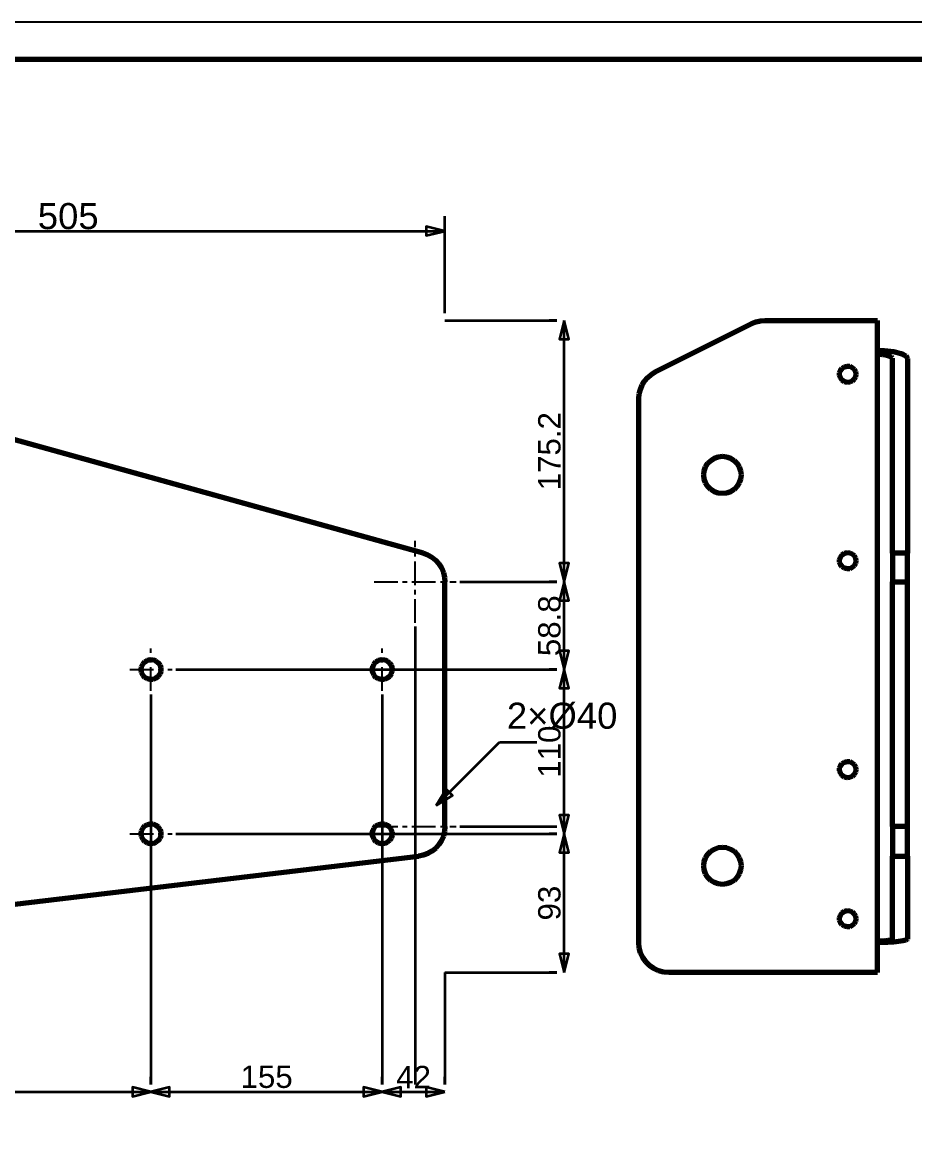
# Model space of a CAD drawing. Header units: millimetres. Extents: x 0 to 420, y 0 to 297.
# Drawn here: x 109.3 to 229, y 148.5 to 297 of the extents above; entities that cross this region are included whole.
import ezdxf
from ezdxf.enums import TextEntityAlignment as Align

# ---------------------------------------------------------------- set-up
doc = ezdxf.new("R2010")
doc.units = ezdxf.units.MM
doc.linetypes.add('CENTER', pattern=[5.08, 3.175, -0.635, 0.635, -0.635])
doc.linetypes.add('DASHED', pattern=[1.524, 1.27, -0.254])
doc.styles.add('GOST', font='Arial')

msp = doc.modelspace()

# ---------------------------------------------------------------- linework, layer by layer
at = {"color": 7, "lineweight": 35}
for p, q in [((166, 258), (166, 271)), ((65, 269), (166, 269)), ((166, 257), (181, 257)), ((181, 257), (180, 257)), ((182, 221.96), (182, 257)), ((168, 221.96), (181, 221.96)), ((181, 221.96), (180, 221.96)), ((181, 221.96), (180, 221.96)), ((182, 210.2), (182, 221.96)), ((162, 215.96), (162, 154.6)), ((129.94, 210.2), (181, 210.2)), ((160.94, 210.2), (181, 210.2)), ((181, 210.2), (180, 210.2)), ((181, 210.2), (180, 210.2)), ((182, 188.2), (182, 210.2)), ((126.6, 206.86), (126.6, 154.6)), ((157.6, 206.86), (157.6, 154.6)), ((164.83, 191.98), (173.31, 200.47)), ((173.31, 200.47), (178.31, 200.47)), ((168, 189.15), (181, 189.15)), ((129.94, 188.2), (181, 188.2)), ((160.94, 188.2), (181, 188.2)), ((181, 188.2), (180, 188.2)), ((181, 188.2), (180, 188.2)), ((182, 169.6), (182, 188.2)), ((126.6, 184.86), (126.6, 154.6)), ((157.6, 184.86), (157.6, 154.6)), ((162, 183.15), (162, 154.6)), ((166, 169.6), (166, 154.6)), ((166, 169.6), (181, 169.6)), ((181, 169.6), (180, 169.6)), ((126.6, 154.6), (126.6, 155.6)), ((126.6, 154.6), (126.6, 155.6)), ((157.6, 154.6), (157.6, 155.6)), ((157.6, 154.6), (157.6, 155.6)), ((166, 154.6), (166, 155.6)), ((65, 153.6), (126.6, 153.6)), ((126.6, 153.6), (157.6, 153.6)), ((157.6, 153.6), (166, 153.6))]:
    msp.add_line(p, q, dxfattribs=at)
at = {"color": 1, "lineweight": 70}
for p, q in [((207.73, 256.81), (208.33, 256.95)), ((208.33, 256.95), (208.94, 257)), ((208.94, 257), (224, 257)), ((224, 252.45), (224, 257)), ((194.21, 250.11), (207.16, 256.58)), ((207.16, 256.58), (207.73, 256.81)), ((224, 253), (224.45, 252.99)), ((224.45, 252.99), (224.89, 252.97)), ((224.89, 252.97), (225.32, 252.94)), ((225.32, 252.94), (225.74, 252.89)), ((225.74, 252.89), (226.13, 252.83)), ((226.13, 252.83), (226.49, 252.76)), ((226.49, 252.76), (226.83, 252.68)), ((226.83, 252.68), (227.13, 252.58)), ((227.13, 252.58), (227.39, 252.48)), ((227.39, 252.48), (227.6, 252.37)), ((163.07, 225.81), (69, 251.89)), ((224.22, 252.44), (224, 252.45)), ((224, 173.84), (224, 252.45)), ((224.45, 252.43), (224.22, 252.44)), ((224.66, 252.41), (224.45, 252.43)), ((224.87, 252.39), (224.66, 252.41)), ((225.06, 252.36), (224.87, 252.39)), ((225.25, 252.32), (225.06, 252.36)), ((225.41, 252.28), (225.25, 252.32)), ((225.56, 252.24), (225.41, 252.28)), ((225.69, 252.19), (225.56, 252.24)), ((225.8, 252.13), (225.69, 252.19)), ((225.89, 252.07), (225.8, 252.13)), ((225.95, 252.01), (225.89, 252.07)), ((225.99, 251.95), (225.95, 252.01)), ((226, 251.89), (225.99, 251.95)), ((226, 225.81), (226, 251.89)), ((227.6, 252.37), (227.78, 252.26)), ((227.78, 252.26), (227.9, 252.14)), ((227.9, 252.14), (227.97, 252.02)), ((227.97, 252.02), (228, 251.89)), ((228, 251.89), (228, 225.81)), ((193.19, 249.37), (193.67, 249.78)), ((193.67, 249.78), (194.21, 250.11)), ((218.92, 249.98), (219.03, 250.32)), ((218.92, 249.62), (218.92, 249.98)), ((219.03, 249.28), (218.92, 249.62)), ((219.03, 250.32), (219.25, 250.61)), ((219.25, 250.61), (219.56, 250.81)), ((219.56, 250.81), (219.91, 250.9)), ((219.91, 250.9), (220.27, 250.87)), ((220.27, 250.87), (220.6, 250.72)), ((220.6, 250.72), (220.87, 250.48)), ((220.87, 250.48), (221.04, 250.16)), ((221.04, 250.16), (221.1, 249.8)), ((221.1, 249.8), (221.04, 249.44)), ((192.2, 247.77), (192.44, 248.36)), ((192.44, 248.36), (192.77, 248.89)), ((192.77, 248.89), (193.19, 249.37)), ((219.25, 248.99), (219.03, 249.28)), ((219.56, 248.79), (219.25, 248.99)), ((219.91, 248.7), (219.56, 248.79)), ((220.27, 248.73), (219.91, 248.7)), ((220.6, 248.88), (220.27, 248.73)), ((220.87, 249.12), (220.6, 248.88)), ((221.04, 249.44), (220.87, 249.12)), ((192, 246.53), (192.05, 247.16)), ((192, 173.6), (192, 246.53)), ((192.05, 247.16), (192.2, 247.77)), ((200.95, 237.38), (201.25, 237.86)), ((201.25, 237.86), (201.64, 238.25)), ((201.64, 238.25), (202.12, 238.55)), ((202.12, 238.55), (202.64, 238.74)), ((202.64, 238.74), (203.2, 238.8)), ((203.2, 238.8), (203.76, 238.74)), ((203.76, 238.74), (204.28, 238.55)), ((204.28, 238.55), (204.76, 238.25)), ((204.76, 238.25), (205.15, 237.86)), ((205.15, 237.86), (205.45, 237.38)), ((200.7, 236.3), (200.76, 236.86)), ((200.76, 235.74), (200.7, 236.3)), ((200.76, 236.86), (200.95, 237.38)), ((205.45, 237.38), (205.64, 236.86)), ((205.64, 236.86), (205.7, 236.3)), ((205.7, 236.3), (205.64, 235.74)), ((200.95, 235.22), (200.76, 235.74)), ((201.25, 234.74), (200.95, 235.22)), ((201.64, 234.35), (201.25, 234.74)), ((205.15, 234.74), (204.76, 234.35)), ((205.45, 235.22), (205.15, 234.74)), ((205.64, 235.74), (205.45, 235.22)), ((202.12, 234.05), (201.64, 234.35)), ((202.64, 233.86), (202.12, 234.05)), ((203.2, 233.8), (202.64, 233.86)), ((203.76, 233.86), (203.2, 233.8)), ((204.28, 234.05), (203.76, 233.86)), ((204.76, 234.35), (204.28, 234.05)), ((163.07, 225.81), (163.68, 225.59)), ((219.25, 225.61), (219.56, 225.81)), ((219.56, 225.81), (219.91, 225.9)), ((219.91, 225.9), (220.27, 225.87)), ((220.27, 225.87), (220.6, 225.72)), ((220.6, 225.72), (220.87, 225.48)), ((226, 225.81), (226, 225.7)), ((228, 225.81), (226, 225.81)), ((228, 225.7), (228, 225.81)), ((163.68, 225.59), (164.24, 225.27)), ((164.24, 225.27), (164.75, 224.86)), ((164.75, 224.86), (165.18, 224.38)), ((165.18, 224.38), (165.53, 223.83)), ((218.92, 224.98), (219.03, 225.32)), ((218.92, 224.62), (218.92, 224.98)), ((219.03, 224.28), (218.92, 224.62)), ((219.03, 225.32), (219.25, 225.61)), ((219.25, 223.99), (219.03, 224.28)), ((220.87, 225.48), (221.04, 225.16)), ((221.04, 224.44), (220.87, 224.12)), ((221.04, 225.16), (221.1, 224.8)), ((221.1, 224.8), (221.04, 224.44)), ((226, 225.7), (226, 225.55)), ((226, 225.55), (226, 225.37)), ((226, 225.37), (226, 225.16)), ((226, 225.16), (226, 224.93)), ((226, 224.93), (226, 224.66)), ((226, 224.66), (226, 224.38)), ((226, 224.38), (226, 224.07)), ((228, 225.55), (228, 225.7)), ((228, 225.37), (228, 225.55)), ((228, 225.16), (228, 225.37)), ((228, 224.93), (228, 225.16)), ((228, 224.66), (228, 224.93)), ((228, 224.38), (228, 224.66)), ((228, 224.07), (228, 224.38)), ((165.53, 223.83), (165.79, 223.24)), ((165.79, 223.24), (165.95, 222.61)), ((219.56, 223.79), (219.25, 223.99)), ((219.91, 223.7), (219.56, 223.79)), ((220.27, 223.73), (219.91, 223.7)), ((220.6, 223.88), (220.27, 223.73)), ((220.87, 224.12), (220.6, 223.88)), ((226, 224.07), (226, 223.75)), ((226, 223.75), (226, 223.41)), ((226, 223.41), (226, 223.06)), ((226, 223.06), (226, 222.7)), ((228, 223.75), (228, 224.07)), ((228, 223.41), (228, 223.75)), ((228, 223.06), (228, 223.41)), ((228, 222.7), (228, 223.06)), ((165.95, 222.61), (166, 221.96)), ((166, 189.15), (166, 221.96)), ((226, 222.7), (226, 222.33)), ((226, 222.33), (226, 221.96)), ((226, 189.15), (226, 221.96)), ((226, 221.96), (228, 221.96)), ((228, 222.33), (228, 222.7)), ((228, 221.96), (228, 222.33)), ((228, 189.15), (228, 221.96)), ((125.32, 210.59), (125.49, 210.95)), ((125.49, 210.95), (125.76, 211.25)), ((125.76, 211.25), (126.11, 211.45)), ((126.11, 211.45), (126.5, 211.54)), ((126.5, 211.54), (126.9, 211.51)), ((126.9, 211.51), (127.27, 211.36)), ((127.27, 211.36), (127.58, 211.11)), ((127.58, 211.11), (127.81, 210.78)), ((156.32, 210.59), (156.49, 210.95)), ((156.49, 210.95), (156.76, 211.25)), ((156.76, 211.25), (157.11, 211.45)), ((157.11, 211.45), (157.5, 211.54)), ((157.5, 211.54), (157.9, 211.51)), ((157.9, 211.51), (158.27, 211.36)), ((158.27, 211.36), (158.58, 211.11)), ((158.58, 211.11), (158.81, 210.78)), ((125.26, 210.2), (125.32, 210.59)), ((125.32, 209.81), (125.26, 210.2)), ((125.49, 209.45), (125.32, 209.81)), ((125.76, 209.15), (125.49, 209.45)), ((127.81, 209.62), (127.58, 209.29)), ((127.81, 210.78), (127.93, 210.4)), ((127.93, 210), (127.81, 209.62)), ((127.93, 210.4), (127.93, 210)), ((156.26, 210.2), (156.32, 210.59)), ((156.32, 209.81), (156.26, 210.2)), ((156.49, 209.45), (156.32, 209.81)), ((156.76, 209.15), (156.49, 209.45)), ((158.81, 209.62), (158.58, 209.29)), ((158.81, 210.78), (158.93, 210.4)), ((158.93, 210), (158.81, 209.62)), ((158.93, 210.4), (158.93, 210)), ((126.11, 208.95), (125.76, 209.15)), ((126.5, 208.86), (126.11, 208.95)), ((126.9, 208.89), (126.5, 208.86)), ((127.27, 209.04), (126.9, 208.89)), ((127.58, 209.29), (127.27, 209.04)), ((157.11, 208.95), (156.76, 209.15)), ((157.5, 208.86), (157.11, 208.95)), ((157.9, 208.89), (157.5, 208.86)), ((158.27, 209.04), (157.9, 208.89)), ((158.58, 209.29), (158.27, 209.04)), ((219.03, 197.32), (219.25, 197.61)), ((219.25, 197.61), (219.56, 197.81)), ((219.56, 197.81), (219.91, 197.9)), ((219.91, 197.9), (220.27, 197.87)), ((220.27, 197.87), (220.6, 197.72)), ((220.6, 197.72), (220.87, 197.48)), ((218.92, 196.98), (219.03, 197.32)), ((218.92, 196.62), (218.92, 196.98)), ((219.03, 196.28), (218.92, 196.62)), ((219.25, 195.99), (219.03, 196.28)), ((220.87, 196.12), (220.6, 195.88)), ((220.87, 197.48), (221.04, 197.16)), ((221.04, 196.44), (220.87, 196.12)), ((221.04, 197.16), (221.1, 196.8)), ((221.1, 196.8), (221.04, 196.44)), ((219.56, 195.79), (219.25, 195.99)), ((219.91, 195.7), (219.56, 195.79)), ((220.27, 195.73), (219.91, 195.7)), ((220.6, 195.88), (220.27, 195.73)), ((125.32, 188.59), (125.49, 188.95)), ((125.49, 188.95), (125.76, 189.25)), ((125.76, 189.25), (126.11, 189.45)), ((126.11, 189.45), (126.5, 189.54)), ((126.5, 189.54), (126.9, 189.51)), ((126.9, 189.51), (127.27, 189.36)), ((127.27, 189.36), (127.58, 189.11)), ((127.58, 189.11), (127.81, 188.78)), ((127.81, 188.78), (127.93, 188.4)), ((156.32, 188.59), (156.49, 188.95)), ((156.49, 188.95), (156.76, 189.25)), ((156.76, 189.25), (157.11, 189.45)), ((157.11, 189.45), (157.5, 189.54)), ((157.5, 189.54), (157.9, 189.51)), ((157.9, 189.51), (158.27, 189.36)), ((158.27, 189.36), (158.58, 189.11)), ((158.58, 189.11), (158.81, 188.78)), ((158.81, 188.78), (158.93, 188.4)), ((166, 189.15), (165.95, 188.51)), ((226, 189.15), (226, 188.74)), ((228, 189.15), (226, 189.15)), ((226, 188.74), (226, 188.33)), ((228, 188.74), (228, 189.15)), ((228, 188.33), (228, 188.74)), ((125.26, 188.2), (125.32, 188.59)), ((125.32, 187.81), (125.26, 188.2)), ((125.49, 187.45), (125.32, 187.81)), ((125.76, 187.15), (125.49, 187.45)), ((126.11, 186.95), (125.76, 187.15)), ((127.58, 187.29), (127.27, 187.04)), ((127.81, 187.62), (127.58, 187.29)), ((127.93, 188), (127.81, 187.62)), ((127.93, 188.4), (127.93, 188)), ((156.26, 188.2), (156.32, 188.59)), ((156.32, 187.81), (156.26, 188.2)), ((156.49, 187.45), (156.32, 187.81)), ((156.76, 187.15), (156.49, 187.45)), ((157.11, 186.95), (156.76, 187.15)), ((158.58, 187.29), (158.27, 187.04)), ((158.81, 187.62), (158.58, 187.29)), ((158.93, 188), (158.81, 187.62)), ((158.93, 188.4), (158.93, 188)), ((165.54, 187.29), (165.2, 186.75)), ((165.79, 187.88), (165.54, 187.29)), ((165.95, 188.51), (165.79, 187.88)), ((226, 188.33), (226, 187.93)), ((226, 187.93), (226, 187.54)), ((226, 187.54), (226, 187.17)), ((226, 187.17), (226, 186.82)), ((228, 187.93), (228, 188.33)), ((228, 187.54), (228, 187.93)), ((228, 187.17), (228, 187.54)), ((228, 186.82), (228, 187.17)), ((126.5, 186.86), (126.11, 186.95)), ((126.9, 186.89), (126.5, 186.86)), ((127.27, 187.04), (126.9, 186.89)), ((157.5, 186.86), (157.11, 186.95)), ((157.9, 186.89), (157.5, 186.86)), ((158.27, 187.04), (157.9, 186.89)), ((164.27, 185.86), (163.71, 185.54)), ((164.77, 186.26), (164.27, 185.86)), ((165.2, 186.75), (164.77, 186.26)), ((201.25, 185.46), (201.64, 185.85)), ((201.64, 185.85), (202.12, 186.15)), ((202.12, 186.15), (202.64, 186.34)), ((202.64, 186.34), (203.2, 186.4)), ((203.2, 186.4), (203.76, 186.34)), ((203.76, 186.34), (204.28, 186.15)), ((204.28, 186.15), (204.76, 185.85)), ((204.76, 185.85), (205.15, 185.46)), ((226, 186.82), (226, 186.5)), ((226, 186.5), (226, 186.2)), ((226, 186.2), (226, 185.94)), ((226, 185.94), (226, 185.71)), ((226, 185.71), (226, 185.52)), ((228, 186.5), (228, 186.82)), ((228, 186.2), (228, 186.5)), ((228, 185.94), (228, 186.2)), ((228, 185.71), (228, 185.94)), ((228, 185.52), (228, 185.71)), ((69, 174.08), (162.47, 185.18)), ((163.1, 185.31), (162.47, 185.18)), ((163.71, 185.54), (163.1, 185.31)), ((200.7, 183.9), (200.76, 184.46)), ((200.76, 184.46), (200.95, 184.98)), ((200.95, 184.98), (201.25, 185.46)), ((205.15, 185.46), (205.45, 184.98)), ((205.45, 184.98), (205.64, 184.46)), ((205.64, 184.46), (205.7, 183.9)), ((226, 185.52), (226, 185.36)), ((226, 185.36), (226, 185.25)), ((226, 185.25), (226, 185.18)), ((226, 174.08), (226, 185.18)), ((226, 185.18), (228, 185.18)), ((228, 185.36), (228, 185.52)), ((228, 185.25), (228, 185.36)), ((228, 185.18), (228, 185.25)), ((228, 185.18), (228, 174.08)), ((200.76, 183.34), (200.7, 183.9)), ((200.95, 182.82), (200.76, 183.34)), ((201.25, 182.34), (200.95, 182.82)), ((205.45, 182.82), (205.15, 182.34)), ((205.64, 183.34), (205.45, 182.82)), ((205.7, 183.9), (205.64, 183.34)), ((201.64, 181.95), (201.25, 182.34)), ((202.12, 181.65), (201.64, 181.95)), ((202.64, 181.46), (202.12, 181.65)), ((203.2, 181.4), (202.64, 181.46)), ((203.76, 181.46), (203.2, 181.4)), ((204.28, 181.65), (203.76, 181.46)), ((204.76, 181.95), (204.28, 181.65)), ((205.15, 182.34), (204.76, 181.95)), ((218.92, 176.98), (219.03, 177.32)), ((218.92, 176.62), (218.92, 176.98)), ((219.03, 177.32), (219.25, 177.61)), ((219.25, 177.61), (219.56, 177.81)), ((219.56, 177.81), (219.91, 177.9)), ((219.91, 177.9), (220.27, 177.87)), ((220.27, 177.87), (220.6, 177.72)), ((220.6, 177.72), (220.87, 177.48)), ((220.87, 177.48), (221.04, 177.16)), ((221.04, 177.16), (221.1, 176.8)), ((221.1, 176.8), (221.04, 176.44)), ((219.03, 176.28), (218.92, 176.62)), ((219.25, 175.99), (219.03, 176.28)), ((219.56, 175.79), (219.25, 175.99)), ((219.91, 175.7), (219.56, 175.79)), ((220.27, 175.73), (219.91, 175.7)), ((220.6, 175.88), (220.27, 175.73)), ((220.87, 176.12), (220.6, 175.88)), ((221.04, 176.44), (220.87, 176.12)), ((224, 173.84), (224.22, 173.84)), ((224, 169.6), (224, 173.84)), ((224.22, 173.84), (224.45, 173.84)), ((224.45, 173.84), (224.66, 173.85)), ((224.66, 173.85), (224.87, 173.86)), ((224.87, 173.86), (225.06, 173.87)), ((225.06, 173.87), (225.25, 173.89)), ((225.25, 173.89), (225.41, 173.91)), ((225.41, 173.91), (225.56, 173.93)), ((225.56, 173.93), (225.69, 173.95)), ((225.69, 173.95), (225.8, 173.97)), ((225.8, 173.97), (225.89, 174)), ((225.89, 174), (225.95, 174.02)), ((225.95, 174.02), (225.99, 174.05)), ((225.99, 174.05), (226, 174.08)), ((227.13, 173.78), (226.83, 173.74)), ((227.39, 173.82), (227.13, 173.78)), ((227.6, 173.87), (227.39, 173.82)), ((227.78, 173.92), (227.6, 173.87)), ((227.9, 173.97), (227.78, 173.92)), ((227.97, 174.02), (227.9, 173.97)), ((228, 174.08), (227.97, 174.02)), ((192.06, 172.91), (192, 173.6)), ((192.24, 172.23), (192.06, 172.91)), ((224.45, 173.6), (224, 173.6)), ((224.89, 173.61), (224.45, 173.6)), ((225.32, 173.63), (224.89, 173.61)), ((225.74, 173.65), (225.32, 173.63)), ((226.13, 173.67), (225.74, 173.65)), ((226.49, 173.7), (226.13, 173.67)), ((226.83, 173.74), (226.49, 173.7)), ((192.54, 171.6), (192.24, 172.23)), ((192.94, 171.03), (192.54, 171.6)), ((193.43, 170.54), (192.94, 171.03)), ((194, 170.14), (193.43, 170.54)), ((194.63, 169.84), (194, 170.14)), ((195.31, 169.66), (194.63, 169.84)), ((196, 169.6), (195.31, 169.66)), ((224, 169.6), (196, 169.6))]:
    msp.add_line(p, q, dxfattribs=at)
at = {"color": 5, "linetype": 'DASHED', "lineweight": 35}
for p, q in [((208.33, 256.95), (207.73, 256.81)), ((208.94, 257), (208.33, 256.95)), ((224, 257), (208.94, 257)), ((224, 257), (224, 253)), ((207.16, 256.58), (194.21, 250.11)), ((207.73, 256.81), (207.16, 256.58)), ((224, 253), (224, 252.45)), ((69, 251.89), (163.07, 225.81)), ((226, 251.89), (226, 174.08)), ((228, 174.08), (228, 251.89)), ((193.67, 249.78), (193.19, 249.37)), ((194.21, 250.11), (193.67, 249.78)), ((219.03, 250.32), (218.92, 249.98)), ((218.92, 249.98), (218.92, 249.62)), ((218.92, 249.62), (219.03, 249.28)), ((219.25, 250.61), (219.03, 250.32)), ((219.56, 250.81), (219.25, 250.61)), ((219.91, 250.9), (219.56, 250.81)), ((220.27, 250.87), (219.91, 250.9)), ((220.6, 250.72), (220.27, 250.87)), ((220.87, 250.48), (220.6, 250.72)), ((221.04, 250.16), (220.87, 250.48)), ((221.1, 249.8), (221.04, 250.16)), ((221.04, 249.44), (221.1, 249.8)), ((192.44, 248.36), (192.2, 247.77)), ((192.77, 248.89), (192.44, 248.36)), ((193.19, 249.37), (192.77, 248.89)), ((219.03, 249.28), (219.25, 248.99)), ((219.25, 248.99), (219.56, 248.79)), ((219.56, 248.79), (219.91, 248.7)), ((219.91, 248.7), (220.27, 248.73)), ((220.27, 248.73), (220.6, 248.88)), ((220.6, 248.88), (220.87, 249.12)), ((220.87, 249.12), (221.04, 249.44)), ((192.05, 247.16), (192, 246.53)), ((192, 246.53), (192, 173.6)), ((192.2, 247.77), (192.05, 247.16)), ((201.25, 237.86), (200.95, 237.38)), ((201.64, 238.25), (201.25, 237.86)), ((202.12, 238.55), (201.64, 238.25)), ((202.64, 238.74), (202.12, 238.55)), ((203.2, 238.8), (202.64, 238.74)), ((203.76, 238.74), (203.2, 238.8)), ((204.28, 238.55), (203.76, 238.74)), ((204.76, 238.25), (204.28, 238.55)), ((205.15, 237.86), (204.76, 238.25)), ((205.45, 237.38), (205.15, 237.86)), ((200.76, 236.86), (200.7, 236.3)), ((200.7, 236.3), (200.76, 235.74)), ((200.95, 237.38), (200.76, 236.86)), ((205.64, 236.86), (205.45, 237.38)), ((205.7, 236.3), (205.64, 236.86)), ((205.64, 235.74), (205.7, 236.3)), ((200.76, 235.74), (200.95, 235.22)), ((200.95, 235.22), (201.25, 234.74)), ((201.25, 234.74), (201.64, 234.35)), ((204.76, 234.35), (205.15, 234.74)), ((205.15, 234.74), (205.45, 235.22)), ((205.45, 235.22), (205.64, 235.74)), ((201.64, 234.35), (202.12, 234.05)), ((202.12, 234.05), (202.64, 233.86)), ((202.64, 233.86), (203.2, 233.8)), ((203.2, 233.8), (203.76, 233.86)), ((203.76, 233.86), (204.28, 234.05)), ((204.28, 234.05), (204.76, 234.35)), ((163.68, 225.59), (163.07, 225.81)), ((219.56, 225.81), (219.25, 225.61)), ((219.91, 225.9), (219.56, 225.81)), ((220.27, 225.87), (219.91, 225.9)), ((220.6, 225.72), (220.27, 225.87)), ((220.87, 225.48), (220.6, 225.72)), ((164.24, 225.27), (163.68, 225.59)), ((164.75, 224.86), (164.24, 225.27)), ((165.18, 224.38), (164.75, 224.86)), ((165.53, 223.83), (165.18, 224.38)), ((219.03, 225.32), (218.92, 224.98)), ((218.92, 224.98), (218.92, 224.62)), ((218.92, 224.62), (219.03, 224.28)), ((219.25, 225.61), (219.03, 225.32)), ((219.03, 224.28), (219.25, 223.99)), ((221.04, 225.16), (220.87, 225.48)), ((220.87, 224.12), (221.04, 224.44)), ((221.1, 224.8), (221.04, 225.16)), ((221.04, 224.44), (221.1, 224.8)), ((165.79, 223.24), (165.53, 223.83)), ((165.95, 222.61), (165.79, 223.24)), ((219.25, 223.99), (219.56, 223.79)), ((219.56, 223.79), (219.91, 223.7)), ((219.91, 223.7), (220.27, 223.73)), ((220.27, 223.73), (220.6, 223.88)), ((220.6, 223.88), (220.87, 224.12)), ((166, 221.96), (165.95, 222.61)), ((166, 189.15), (166, 221.96)), ((125.49, 210.95), (125.32, 210.59)), ((125.76, 211.25), (125.49, 210.95)), ((126.11, 211.45), (125.76, 211.25)), ((126.5, 211.54), (126.11, 211.45)), ((126.9, 211.51), (126.5, 211.54)), ((127.27, 211.36), (126.9, 211.51)), ((127.58, 211.11), (127.27, 211.36)), ((127.81, 210.78), (127.58, 211.11)), ((156.49, 210.95), (156.32, 210.59)), ((156.76, 211.25), (156.49, 210.95)), ((157.11, 211.45), (156.76, 211.25)), ((157.5, 211.54), (157.11, 211.45)), ((157.9, 211.51), (157.5, 211.54)), ((158.27, 211.36), (157.9, 211.51)), ((158.58, 211.11), (158.27, 211.36)), ((158.81, 210.78), (158.58, 211.11)), ((226, 211.53), (226, 211.54)), ((226, 211.54), (226, 211.51)), ((226, 211.53), (226, 211.54)), ((226, 211.54), (226, 211.51)), ((226, 211.51), (226, 211.53)), ((226, 211.51), (226, 211.53)), ((226, 211.46), (226, 211.51)), ((226, 211.51), (226, 211.41)), ((226, 211.46), (226, 211.51)), ((226, 211.51), (226, 211.41)), ((226, 211.41), (226, 211.46)), ((226, 211.41), (226, 211.46)), ((226, 211.33), (226, 211.41)), ((226, 211.41), (226, 211.25)), ((226, 211.33), (226, 211.41)), ((226, 211.41), (226, 211.25)), ((226, 211.25), (226, 211.33)), ((226, 211.25), (226, 211.33)), ((226, 211.15), (226, 211.25)), ((226, 211.25), (226, 211.04)), ((226, 211.15), (226, 211.25)), ((226, 211.25), (226, 211.04)), ((226, 211.04), (226, 211.15)), ((226, 211.04), (226, 211.15)), ((226, 210.91), (226, 211.04)), ((226, 211.04), (226, 210.78)), ((226, 210.91), (226, 211.04)), ((226, 211.04), (226, 210.78)), ((226, 210.78), (226, 210.91)), ((226, 210.78), (226, 210.91)), ((228, 211.51), (228, 211.54)), ((228, 211.54), (228, 211.53)), ((228, 211.51), (228, 211.54)), ((228, 211.54), (228, 211.53)), ((228, 211.53), (228, 211.51)), ((228, 211.53), (228, 211.51)), ((228, 211.41), (228, 211.51)), ((228, 211.51), (228, 211.46)), ((228, 211.41), (228, 211.51)), ((228, 211.51), (228, 211.46)), ((228, 211.46), (228, 211.41)), ((228, 211.46), (228, 211.41)), ((228, 211.25), (228, 211.41)), ((228, 211.41), (228, 211.33)), ((228, 211.25), (228, 211.41)), ((228, 211.41), (228, 211.33)), ((228, 211.33), (228, 211.25)), ((228, 211.33), (228, 211.25)), ((228, 211.04), (228, 211.25)), ((228, 211.25), (228, 211.15)), ((228, 211.04), (228, 211.25)), ((228, 211.25), (228, 211.15)), ((228, 211.15), (228, 211.04)), ((228, 211.15), (228, 211.04)), ((228, 210.78), (228, 211.04)), ((228, 211.04), (228, 210.91)), ((228, 210.78), (228, 211.04)), ((228, 211.04), (228, 210.91)), ((228, 210.91), (228, 210.78)), ((228, 210.91), (228, 210.78)), ((125.32, 210.59), (125.26, 210.2)), ((125.26, 210.2), (125.32, 209.81)), ((125.32, 209.81), (125.49, 209.45)), ((125.49, 209.45), (125.76, 209.15)), ((127.58, 209.29), (127.81, 209.62)), ((127.93, 210.4), (127.81, 210.78)), ((127.81, 209.62), (127.93, 210)), ((127.93, 210), (127.93, 210.4)), ((156.32, 210.59), (156.26, 210.2)), ((156.26, 210.2), (156.32, 209.81)), ((156.32, 209.81), (156.49, 209.45)), ((156.49, 209.45), (156.76, 209.15)), ((158.58, 209.29), (158.81, 209.62)), ((158.93, 210.4), (158.81, 210.78)), ((158.81, 209.62), (158.93, 210)), ((158.93, 210), (158.93, 210.4)), ((226, 210.64), (226, 210.78)), ((226, 210.78), (226, 210.5)), ((226, 210.64), (226, 210.78)), ((226, 210.78), (226, 210.5)), ((226, 210.5), (226, 210.64)), ((226, 210.5), (226, 210.64)), ((226, 210.35), (226, 210.5)), ((226, 210.5), (226, 210.2)), ((226, 210.35), (226, 210.5)), ((226, 210.5), (226, 210.2)), ((226, 210.2), (226, 210.35)), ((226, 210.2), (226, 210.35)), ((226, 210.2), (226, 209.9)), ((226, 210.05), (226, 210.2)), ((226, 210.2), (226, 209.9)), ((226, 210.05), (226, 210.2)), ((226, 209.9), (226, 210.05)), ((226, 209.9), (226, 210.05)), ((226, 209.9), (226, 209.62)), ((226, 209.76), (226, 209.9)), ((226, 209.9), (226, 209.62)), ((226, 209.76), (226, 209.9)), ((226, 209.62), (226, 209.76)), ((226, 209.62), (226, 209.76)), ((226, 209.62), (226, 209.36)), ((226, 209.49), (226, 209.62)), ((226, 209.62), (226, 209.36)), ((226, 209.49), (226, 209.62)), ((226, 209.36), (226, 209.49)), ((226, 209.36), (226, 209.49)), ((228, 210.5), (228, 210.78)), ((228, 210.78), (228, 210.64)), ((228, 210.5), (228, 210.78)), ((228, 210.78), (228, 210.64)), ((228, 210.64), (228, 210.5)), ((228, 210.64), (228, 210.5)), ((228, 210.2), (228, 210.5)), ((228, 210.5), (228, 210.35)), ((228, 210.2), (228, 210.5)), ((228, 210.5), (228, 210.35)), ((228, 210.35), (228, 210.2)), ((228, 210.35), (228, 210.2)), ((228, 210.2), (228, 210.05)), ((228, 209.9), (228, 210.2)), ((228, 210.2), (228, 210.05)), ((228, 209.9), (228, 210.2)), ((228, 210.05), (228, 209.9)), ((228, 210.05), (228, 209.9)), ((228, 209.9), (228, 209.76)), ((228, 209.62), (228, 209.9)), ((228, 209.9), (228, 209.76)), ((228, 209.62), (228, 209.9)), ((228, 209.76), (228, 209.62)), ((228, 209.76), (228, 209.62)), ((228, 209.62), (228, 209.49)), ((228, 209.36), (228, 209.62)), ((228, 209.62), (228, 209.49)), ((228, 209.36), (228, 209.62)), ((228, 209.49), (228, 209.36)), ((228, 209.49), (228, 209.36)), ((125.76, 209.15), (126.11, 208.95)), ((126.11, 208.95), (126.5, 208.86)), ((126.5, 208.86), (126.9, 208.89)), ((126.9, 208.89), (127.27, 209.04)), ((127.27, 209.04), (127.58, 209.29)), ((156.76, 209.15), (157.11, 208.95)), ((157.11, 208.95), (157.5, 208.86)), ((157.5, 208.86), (157.9, 208.89)), ((157.9, 208.89), (158.27, 209.04)), ((158.27, 209.04), (158.58, 209.29)), ((226, 209.36), (226, 209.15)), ((226, 209.25), (226, 209.36)), ((226, 209.36), (226, 209.15)), ((226, 209.25), (226, 209.36)), ((226, 209.15), (226, 209.25)), ((226, 209.15), (226, 209.25)), ((226, 209.15), (226, 208.99)), ((226, 209.07), (226, 209.15)), ((226, 209.15), (226, 208.99)), ((226, 209.07), (226, 209.15)), ((226, 208.99), (226, 209.07)), ((226, 208.99), (226, 209.07)), ((226, 208.99), (226, 208.89)), ((226, 208.94), (226, 208.99)), ((226, 208.99), (226, 208.89)), ((226, 208.94), (226, 208.99)), ((226, 208.89), (226, 208.94)), ((226, 208.89), (226, 208.94)), ((226, 208.89), (226, 208.86)), ((226, 208.87), (226, 208.89)), ((226, 208.89), (226, 208.86)), ((226, 208.87), (226, 208.89)), ((226, 208.86), (226, 208.87)), ((226, 208.86), (226, 208.87)), ((228, 209.36), (228, 209.25)), ((228, 209.15), (228, 209.36)), ((228, 209.36), (228, 209.25)), ((228, 209.15), (228, 209.36)), ((228, 209.25), (228, 209.15)), ((228, 209.25), (228, 209.15)), ((228, 209.15), (228, 209.07)), ((228, 208.99), (228, 209.15)), ((228, 209.15), (228, 209.07)), ((228, 208.99), (228, 209.15)), ((228, 209.07), (228, 208.99)), ((228, 209.07), (228, 208.99)), ((228, 208.99), (228, 208.94)), ((228, 208.89), (228, 208.99)), ((228, 208.99), (228, 208.94)), ((228, 208.89), (228, 208.99)), ((228, 208.94), (228, 208.89)), ((228, 208.94), (228, 208.89)), ((228, 208.89), (228, 208.87)), ((228, 208.86), (228, 208.89)), ((228, 208.89), (228, 208.87)), ((228, 208.86), (228, 208.89)), ((228, 208.87), (228, 208.86)), ((228, 208.87), (228, 208.86)), ((219.25, 197.61), (219.03, 197.32)), ((219.56, 197.81), (219.25, 197.61)), ((219.91, 197.9), (219.56, 197.81)), ((220.27, 197.87), (219.91, 197.9)), ((220.6, 197.72), (220.27, 197.87)), ((220.87, 197.48), (220.6, 197.72)), ((219.03, 197.32), (218.92, 196.98)), ((218.92, 196.98), (218.92, 196.62)), ((218.92, 196.62), (219.03, 196.28)), ((219.03, 196.28), (219.25, 195.99)), ((220.6, 195.88), (220.87, 196.12)), ((221.04, 197.16), (220.87, 197.48)), ((220.87, 196.12), (221.04, 196.44)), ((221.1, 196.8), (221.04, 197.16)), ((221.04, 196.44), (221.1, 196.8)), ((219.25, 195.99), (219.56, 195.79)), ((219.56, 195.79), (219.91, 195.7)), ((219.91, 195.7), (220.27, 195.73)), ((220.27, 195.73), (220.6, 195.88)), ((125.49, 188.95), (125.32, 188.59)), ((125.76, 189.25), (125.49, 188.95)), ((126.11, 189.45), (125.76, 189.25)), ((126.5, 189.54), (126.11, 189.45)), ((126.9, 189.51), (126.5, 189.54)), ((127.27, 189.36), (126.9, 189.51)), ((127.58, 189.11), (127.27, 189.36)), ((127.81, 188.78), (127.58, 189.11)), ((127.93, 188.4), (127.81, 188.78)), ((156.49, 188.95), (156.32, 188.59)), ((156.76, 189.25), (156.49, 188.95)), ((157.11, 189.45), (156.76, 189.25)), ((157.5, 189.54), (157.11, 189.45)), ((157.9, 189.51), (157.5, 189.54)), ((158.27, 189.36), (157.9, 189.51)), ((158.58, 189.11), (158.27, 189.36)), ((158.81, 188.78), (158.58, 189.11)), ((158.93, 188.4), (158.81, 188.78)), ((165.95, 188.51), (166, 189.15)), ((226, 189.53), (226, 189.54)), ((226, 189.54), (226, 189.51)), ((226, 189.53), (226, 189.54)), ((226, 189.54), (226, 189.51)), ((226, 189.51), (226, 189.53)), ((226, 189.51), (226, 189.53)), ((226, 189.46), (226, 189.51)), ((226, 189.51), (226, 189.41)), ((226, 189.46), (226, 189.51)), ((226, 189.51), (226, 189.41)), ((226, 189.41), (226, 189.46)), ((226, 189.41), (226, 189.46)), ((226, 189.33), (226, 189.41)), ((226, 189.41), (226, 189.25)), ((226, 189.33), (226, 189.41)), ((226, 189.41), (226, 189.25)), ((226, 189.25), (226, 189.33)), ((226, 189.25), (226, 189.33)), ((226, 189.15), (226, 189.25)), ((226, 189.25), (226, 189.04)), ((226, 189.15), (226, 189.25)), ((226, 189.25), (226, 189.04)), ((226, 189.04), (226, 189.15)), ((226, 189.04), (226, 189.15)), ((226, 188.91), (226, 189.04)), ((226, 189.04), (226, 188.78)), ((226, 188.91), (226, 189.04)), ((226, 189.04), (226, 188.78)), ((226, 188.78), (226, 188.91)), ((226, 188.78), (226, 188.91)), ((226, 188.64), (226, 188.78)), ((226, 188.78), (226, 188.5)), ((226, 188.64), (226, 188.78)), ((226, 188.78), (226, 188.5)), ((226, 188.5), (226, 188.64)), ((226, 188.5), (226, 188.64)), ((228, 189.51), (228, 189.54)), ((228, 189.54), (228, 189.53)), ((228, 189.51), (228, 189.54)), ((228, 189.54), (228, 189.53)), ((228, 189.53), (228, 189.51)), ((228, 189.53), (228, 189.51)), ((228, 189.41), (228, 189.51)), ((228, 189.51), (228, 189.46)), ((228, 189.41), (228, 189.51)), ((228, 189.51), (228, 189.46)), ((228, 189.46), (228, 189.41)), ((228, 189.46), (228, 189.41)), ((228, 189.25), (228, 189.41)), ((228, 189.41), (228, 189.33)), ((228, 189.25), (228, 189.41)), ((228, 189.41), (228, 189.33)), ((228, 189.33), (228, 189.25)), ((228, 189.33), (228, 189.25)), ((228, 189.04), (228, 189.25)), ((228, 189.25), (228, 189.15)), ((228, 189.04), (228, 189.25)), ((228, 189.25), (228, 189.15)), ((228, 189.15), (228, 189.04)), ((228, 189.15), (228, 189.04)), ((228, 188.78), (228, 189.04)), ((228, 189.04), (228, 188.91)), ((228, 188.78), (228, 189.04)), ((228, 189.04), (228, 188.91)), ((228, 188.91), (228, 188.78)), ((228, 188.91), (228, 188.78)), ((228, 188.5), (228, 188.78)), ((228, 188.78), (228, 188.64)), ((228, 188.5), (228, 188.78)), ((228, 188.78), (228, 188.64)), ((228, 188.64), (228, 188.5)), ((228, 188.64), (228, 188.5)), ((125.32, 188.59), (125.26, 188.2)), ((125.26, 188.2), (125.32, 187.81)), ((125.32, 187.81), (125.49, 187.45)), ((125.49, 187.45), (125.76, 187.15)), ((125.76, 187.15), (126.11, 186.95)), ((127.27, 187.04), (127.58, 187.29)), ((127.58, 187.29), (127.81, 187.62)), ((127.81, 187.62), (127.93, 188)), ((127.93, 188), (127.93, 188.4)), ((156.32, 188.59), (156.26, 188.2)), ((156.26, 188.2), (156.32, 187.81)), ((156.32, 187.81), (156.49, 187.45)), ((156.49, 187.45), (156.76, 187.15)), ((156.76, 187.15), (157.11, 186.95)), ((158.27, 187.04), (158.58, 187.29)), ((158.58, 187.29), (158.81, 187.62)), ((158.81, 187.62), (158.93, 188)), ((158.93, 188), (158.93, 188.4)), ((165.2, 186.75), (165.54, 187.29)), ((165.54, 187.29), (165.79, 187.88)), ((165.79, 187.88), (165.95, 188.51)), ((226, 188.35), (226, 188.5)), ((226, 188.5), (226, 188.2)), ((226, 188.35), (226, 188.5)), ((226, 188.5), (226, 188.2)), ((226, 188.2), (226, 188.35)), ((226, 188.2), (226, 188.35)), ((226, 188.2), (226, 187.9)), ((226, 188.05), (226, 188.2)), ((226, 188.2), (226, 187.9)), ((226, 188.05), (226, 188.2)), ((226, 187.9), (226, 188.05)), ((226, 187.9), (226, 188.05)), ((226, 187.9), (226, 187.62)), ((226, 187.76), (226, 187.9)), ((226, 187.9), (226, 187.62)), ((226, 187.76), (226, 187.9)), ((226, 187.62), (226, 187.76)), ((226, 187.62), (226, 187.76)), ((226, 187.62), (226, 187.36)), ((226, 187.49), (226, 187.62)), ((226, 187.62), (226, 187.36)), ((226, 187.49), (226, 187.62)), ((226, 187.36), (226, 187.49)), ((226, 187.36), (226, 187.49)), ((226, 187.36), (226, 187.15)), ((226, 187.25), (226, 187.36)), ((226, 187.36), (226, 187.15)), ((226, 187.25), (226, 187.36)), ((226, 187.15), (226, 187.25)), ((226, 187.15), (226, 187.25)), ((226, 187.15), (226, 186.99)), ((226, 187.07), (226, 187.15)), ((226, 187.15), (226, 186.99)), ((226, 187.07), (226, 187.15)), ((228, 188.2), (228, 188.5)), ((228, 188.5), (228, 188.35)), ((228, 188.2), (228, 188.5)), ((228, 188.5), (228, 188.35)), ((228, 188.35), (228, 188.2)), ((228, 188.35), (228, 188.2)), ((228, 188.2), (228, 188.05)), ((228, 187.9), (228, 188.2)), ((228, 188.2), (228, 188.05)), ((228, 187.9), (228, 188.2)), ((228, 188.05), (228, 187.9)), ((228, 188.05), (228, 187.9)), ((228, 187.9), (228, 187.76)), ((228, 187.62), (228, 187.9)), ((228, 187.9), (228, 187.76)), ((228, 187.62), (228, 187.9)), ((228, 187.76), (228, 187.62)), ((228, 187.76), (228, 187.62)), ((228, 187.62), (228, 187.49)), ((228, 187.36), (228, 187.62)), ((228, 187.62), (228, 187.49)), ((228, 187.36), (228, 187.62)), ((228, 187.49), (228, 187.36)), ((228, 187.49), (228, 187.36)), ((228, 187.36), (228, 187.25)), ((228, 187.15), (228, 187.36)), ((228, 187.36), (228, 187.25)), ((228, 187.15), (228, 187.36)), ((228, 187.25), (228, 187.15)), ((228, 187.25), (228, 187.15)), ((228, 187.15), (228, 187.07)), ((228, 186.99), (228, 187.15)), ((228, 187.15), (228, 187.07)), ((228, 186.99), (228, 187.15)), ((126.11, 186.95), (126.5, 186.86)), ((126.5, 186.86), (126.9, 186.89)), ((126.9, 186.89), (127.27, 187.04)), ((157.11, 186.95), (157.5, 186.86)), ((157.5, 186.86), (157.9, 186.89)), ((157.9, 186.89), (158.27, 187.04)), ((163.71, 185.54), (164.27, 185.86)), ((164.27, 185.86), (164.77, 186.26)), ((164.77, 186.26), (165.2, 186.75)), ((201.64, 185.85), (201.25, 185.46)), ((202.12, 186.15), (201.64, 185.85)), ((202.64, 186.34), (202.12, 186.15)), ((203.2, 186.4), (202.64, 186.34)), ((203.76, 186.34), (203.2, 186.4)), ((204.28, 186.15), (203.76, 186.34)), ((204.76, 185.85), (204.28, 186.15)), ((205.15, 185.46), (204.76, 185.85)), ((226, 186.99), (226, 187.07)), ((226, 186.99), (226, 187.07)), ((226, 186.99), (226, 186.89)), ((226, 186.94), (226, 186.99)), ((226, 186.99), (226, 186.89)), ((226, 186.94), (226, 186.99)), ((226, 186.89), (226, 186.94)), ((226, 186.89), (226, 186.94)), ((226, 186.89), (226, 186.86)), ((226, 186.87), (226, 186.89)), ((226, 186.89), (226, 186.86)), ((226, 186.87), (226, 186.89)), ((226, 186.86), (226, 186.87)), ((226, 186.86), (226, 186.87)), ((228, 187.07), (228, 186.99)), ((228, 187.07), (228, 186.99)), ((228, 186.99), (228, 186.94)), ((228, 186.89), (228, 186.99)), ((228, 186.99), (228, 186.94)), ((228, 186.89), (228, 186.99)), ((228, 186.94), (228, 186.89)), ((228, 186.94), (228, 186.89)), ((228, 186.89), (228, 186.87)), ((228, 186.86), (228, 186.89)), ((228, 186.89), (228, 186.87)), ((228, 186.86), (228, 186.89)), ((228, 186.87), (228, 186.86)), ((228, 186.87), (228, 186.86)), ((162.47, 185.18), (69, 174.08)), ((162.47, 185.18), (163.1, 185.31)), ((163.1, 185.31), (163.71, 185.54)), ((200.76, 184.46), (200.7, 183.9)), ((200.95, 184.98), (200.76, 184.46)), ((201.25, 185.46), (200.95, 184.98)), ((205.45, 184.98), (205.15, 185.46)), ((205.64, 184.46), (205.45, 184.98)), ((205.7, 183.9), (205.64, 184.46)), ((200.7, 183.9), (200.76, 183.34)), ((200.76, 183.34), (200.95, 182.82)), ((200.95, 182.82), (201.25, 182.34)), ((205.15, 182.34), (205.45, 182.82)), ((205.45, 182.82), (205.64, 183.34)), ((205.64, 183.34), (205.7, 183.9)), ((201.25, 182.34), (201.64, 181.95)), ((201.64, 181.95), (202.12, 181.65)), ((202.12, 181.65), (202.64, 181.46)), ((202.64, 181.46), (203.2, 181.4)), ((203.2, 181.4), (203.76, 181.46)), ((203.76, 181.46), (204.28, 181.65)), ((204.28, 181.65), (204.76, 181.95)), ((204.76, 181.95), (205.15, 182.34)), ((219.03, 177.32), (218.92, 176.98)), ((218.92, 176.98), (218.92, 176.62)), ((219.25, 177.61), (219.03, 177.32)), ((219.56, 177.81), (219.25, 177.61)), ((219.91, 177.9), (219.56, 177.81)), ((220.27, 177.87), (219.91, 177.9)), ((220.6, 177.72), (220.27, 177.87)), ((220.87, 177.48), (220.6, 177.72)), ((221.04, 177.16), (220.87, 177.48)), ((221.1, 176.8), (221.04, 177.16)), ((221.04, 176.44), (221.1, 176.8)), ((218.92, 176.62), (219.03, 176.28)), ((219.03, 176.28), (219.25, 175.99)), ((219.25, 175.99), (219.56, 175.79)), ((219.56, 175.79), (219.91, 175.7)), ((219.91, 175.7), (220.27, 175.73)), ((220.27, 175.73), (220.6, 175.88)), ((220.6, 175.88), (220.87, 176.12)), ((220.87, 176.12), (221.04, 176.44)), ((224, 173.84), (224, 173.6)), ((192, 173.6), (192.06, 172.91)), ((192.06, 172.91), (192.24, 172.23)), ((224, 173.6), (224, 169.6)), ((192.24, 172.23), (192.54, 171.6)), ((192.54, 171.6), (192.94, 171.03)), ((192.94, 171.03), (193.43, 170.54)), ((193.43, 170.54), (194, 170.14)), ((194, 170.14), (194.63, 169.84)), ((194.63, 169.84), (195.31, 169.66)), ((195.31, 169.66), (196, 169.6)), ((196, 169.6), (224, 169.6))]:
    msp.add_line(p, q, dxfattribs=at)
at = {"color": 4, "linetype": 'CENTER', "lineweight": 25}
for p, q in [((162, 216.46), (162, 227.46)), ((156.5, 221.96), (167.5, 221.96)), ((126.6, 207.36), (126.6, 213.04)), ((157.6, 207.36), (157.6, 213.04)), ((123.76, 210.2), (129.44, 210.2)), ((154.76, 210.2), (160.44, 210.2)), ((162, 183.65), (162, 194.65)), ((126.6, 185.36), (126.6, 191.04)), ((157.6, 185.36), (157.6, 191.04)), ((156.5, 189.15), (167.5, 189.15)), ((123.76, 188.2), (129.44, 188.2)), ((154.76, 188.2), (160.44, 188.2))]:
    msp.add_line(p, q, dxfattribs=at)
at = {"color": 7, "lineweight": 25}
msp.add_lwpolyline([(0, 0), (420, 0), (420, 297), (0, 297)], close=True, dxfattribs=at)
at = {"color": 7, "lineweight": 70}
msp.add_lwpolyline([(20, 5), (415, 5), (415, 292), (20, 292)], close=True, dxfattribs=at)
at = {"color": 7, "lineweight": 35}
for points in [[(166, 269), (163.5, 269.62), (163.5, 268.38)], [(182, 257), (181.38, 254.5), (182.62, 254.5)], [(182, 221.96), (182.62, 224.46), (181.38, 224.46)], [(182, 221.96), (181.38, 219.46), (182.62, 219.46)], [(182, 210.2), (182.62, 212.7), (181.38, 212.7)], [(182, 210.2), (181.38, 207.7), (182.62, 207.7)], [(164.83, 191.98), (167.04, 193.31), (166.15, 194.19)], [(182, 188.2), (182.62, 190.7), (181.38, 190.7)], [(182, 188.2), (181.38, 185.7), (182.62, 185.7)], [(182, 169.6), (182.62, 172.1), (181.38, 172.1)], [(126.6, 153.6), (124.1, 154.23), (124.1, 152.98)], [(126.6, 153.6), (129.1, 152.98), (129.1, 154.23)], [(157.6, 153.6), (155.1, 154.23), (155.1, 152.98)], [(157.6, 153.6), (160.1, 152.98), (160.1, 154.23)], [(166, 153.6), (163.5, 154.23), (163.5, 152.98)]]:
    msp.add_lwpolyline(points, close=True, dxfattribs=at)

# ---------------------------------------------------------------- texts
at = {"color": 7, "style": 'GOST'}
for s, height, p in [('505', 3.5, (115.5, 271)), ('155', 3, (142.1, 155.6)), ('42', 3, (161.8, 155.6))]:
    msp.add_text(s, height=height, dxfattribs=at).set_placement(p, align=Align.MIDDLE)
for s, p in [('175.2', (180, 239.48)), ('58.8', (180, 216.08)), ('110', (180, 199.2)), ('93', (180, 178.9))]:
    msp.add_text(s, height=3, rotation=90, dxfattribs=at).set_placement(p, align=Align.MIDDLE)
msp.add_text('2×Ø40', height=3.5, dxfattribs=at).set_placement((174.31, 202.27))

doc.saveas('drawing.dxf')
